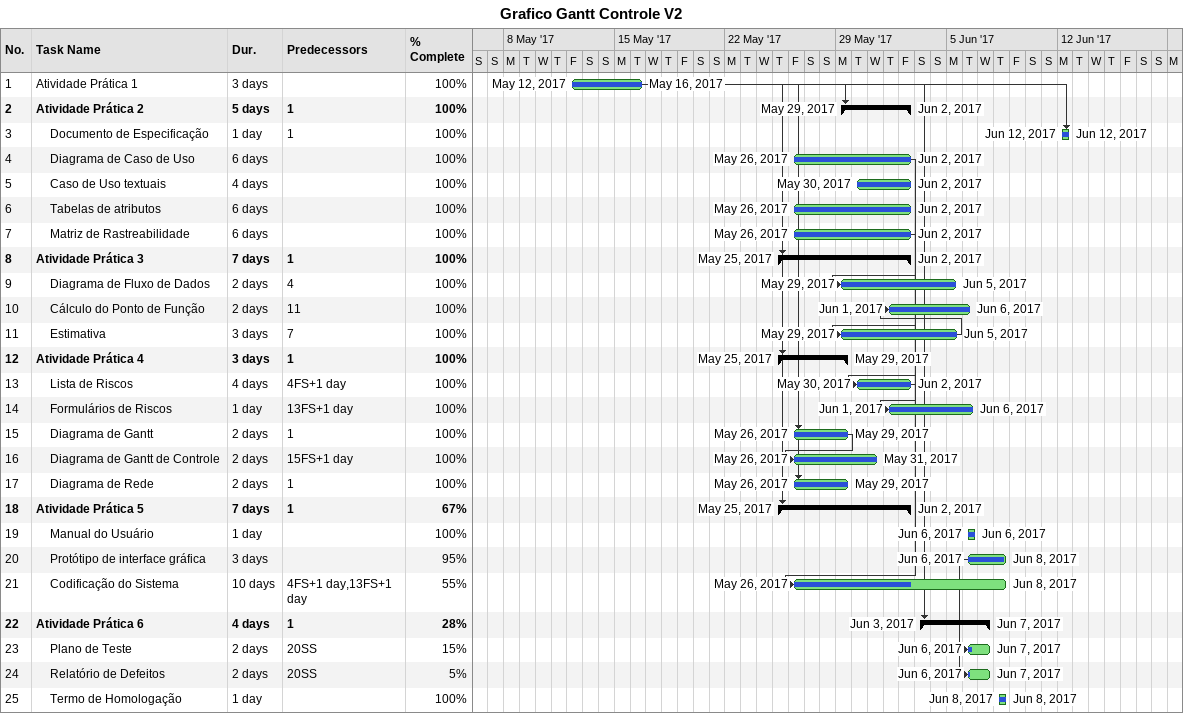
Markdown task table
Grafico Gantt Controle V2

| ID | Level | Task | Duration | Start | Finish | Predecessors | % complete |
|---|---|---|---|---|---|---|---|
| 1 | 1 | Atividade Prática 1 | 3d | 2017-05-12 | 2017-05-16 |  | 100 |
| 2 | 1 | **Atividade Prática 2** | 5d | 2017-05-29 | 2017-06-02 | 1 | 100 |
| 3 | 2 | Documento de Especificação | 1d | 2017-06-12 | 2017-06-12 | 1 | 100 |
| 4 | 2 | Diagrama de Caso de Uso | 6d | 2017-05-26 | 2017-06-02 |  | 100 |
| 5 | 2 | Caso de Uso textuais | 4d | 2017-05-30 | 2017-06-02 |  | 100 |
| 6 | 2 | Tabelas de atributos | 6d | 2017-05-26 | 2017-06-02 |  | 100 |
| 7 | 2 | Matriz de Rastreabilidade | 6d | 2017-05-26 | 2017-06-02 |  | 100 |
| 8 | 1 | **Atividade Prática 3** | 7d | 2017-05-25 | 2017-06-02 | 1 | 100 |
| 9 | 2 | Diagrama de Fluxo de Dados | 2d | 2017-05-29 | 2017-06-05 | 4 | 100 |
| 10 | 2 | Cálculo do Ponto de Função | 2d | 2017-06-01 | 2017-06-06 | 11 | 100 |
| 11 | 2 | Estimativa | 3d | 2017-05-29 | 2017-06-05 | 7 | 100 |
| 12 | 1 | **Atividade Prática 4** | 3d | 2017-05-25 | 2017-05-29 | 1 | 100 |
| 13 | 2 | Lista de Riscos | 4d | 2017-05-30 | 2017-06-02 | 4FS+1d | 100 |
| 14 | 2 | Formulários de Riscos | 1d | 2017-06-01 | 2017-06-06 | 13FS+1d | 100 |
| 15 | 2 | Diagrama de Gantt | 2d | 2017-05-26 | 2017-05-29 | 1 | 100 |
| 16 | 2 | Diagrama de Gantt de Controle | 2d | 2017-05-26 | 2017-05-31 | 15FS+1d | 100 |
| 17 | 2 | Diagrama de Rede | 2d | 2017-05-26 | 2017-05-29 | 1 | 100 |
| 18 | 1 | **Atividade Prática 5** | 7d | 2017-05-25 | 2017-06-02 | 1 | 67 |
| 19 | 2 | Manual do Usuário | 1d | 2017-06-06 | 2017-06-06 |  | 100 |
| 20 | 2 | Protótipo de interface gráfica | 3d | 2017-06-06 | 2017-06-08 |  | 95 |
| 21 | 2 | Codificação do Sistema | 10d | 2017-05-26 | 2017-06-08 | 4FS+1d, 13FS+1d | 55 |
| 22 | 1 | **Atividade Prática 6** | 4d | 2017-06-03 | 2017-06-07 | 1 | 28 |
| 23 | 2 | Plano de Teste | 2d | 2017-06-06 | 2017-06-07 | 20SS | 15 |
| 24 | 2 | Relatório de Defeitos | 2d | 2017-06-06 | 2017-06-07 | 20SS | 5 |
| 25 | 2 | Termo de Homologação | 1d | 2017-06-08 | 2017-06-08 |  | 100 |
